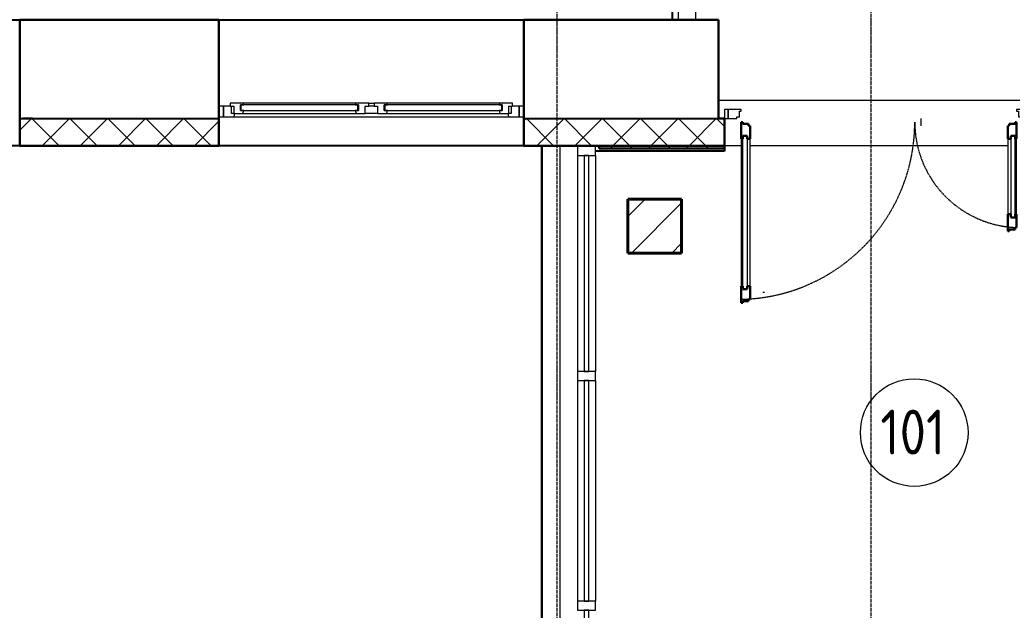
# Model space of a CAD drawing. Header units: millimetres. Extents: x -695119 to 412940, y -249585 to 622758.
# Drawn here: x -114761 to -109228, y 514869 to 518160 of the extents above; entities that cross this region are included whole.
import ezdxf

# ---------------------------------------------------------------- set-up
doc = ezdxf.new("R2010")
doc.units = ezdxf.units.MM
for name, pattern in [('ADSK_Линия сетки', [25, 20, -2.5, 0, -2.5]), ('ADSK_Невидимые', [5, 3, -2]), ('ADSK_Штриховая_ш2 п1_5', [4.5, 3, -1.5]), ('ADSK_Штриховая_ш3 п1_5', [4.5, 3, -1.5])]:
    doc.linetypes.add(name, pattern=pattern)
for name, color, linetype, lineweight in [('Двери', 8, 'Continuous', 9), ('Импосты витража', 8, 'Continuous', 9), ('Каркас_Импост', 8, 'Continuous', 9), ('Лестницы', 8, 'Continuous', 9), ('Линии', 7, 'Continuous', 9), ('Марки помещений', 8, 'Continuous', 20), ('Монтажный зазор', 8, 'Continuous', 9), ('Несущие колонны', 252, 'Continuous', 18), ('Окна', 252, 'Continuous', 9), ('Оси', 252, 'Continuous', 9), ('Остекление', 8, 'Continuous', 9), ('Открывание', 8, 'ADSK_Штриховая_ш2 п1_5', 9), ('Панели витража', 8, 'Continuous', 9), ('Панель', 252, 'Continuous', 30), ('Перекрытия', 7, 'Continuous', 18), ('Стены разрез', 7, 'Continuous', 30), ('Стены штриховка', 7, 'Continuous', 9)]:
    doc.layers.add(name, color=color, linetype=linetype, lineweight=lineweight)
doc.layers.add('Стены', color=194, linetype='Continuous')
doc.styles.add('GOST Common_2', font='', dxfattribs={"width": 0.9, "height": 250})
doc.styles.get('GOST Common_2').set_extended_font_data('GOST type B')
pattern_1 = [(0, (-109179.56, 538399.79), (406.4, 101.6), [33.528, -271.272, 33.528, -271.272, -1625.6]), (0, (-109179.56, 538399.79), (406.4, 101.6), [-609.6, 33.528, -576.072, 33.528, -271.272, -711.2]), (0, (-109179.56, 538399.79), (406.4, 101.6), [-1524, 33.528, -169.672, 33.528, -474.472]), (120, (-109027.16, 538450.59), (-291.18818, 301.15272), [33.528, -271.272, 33.528, -271.272, -1625.6]), (120, (-109027.16, 538450.59), (-291.18818, 301.15272), [-609.6, 33.528, -576.072, 33.528, -271.272, -711.2]), (120, (-109027.16, 538450.59), (-291.18818, 301.15272), [-1524, 33.528, -169.672, 33.528, -474.472]), (240, (-108976.36, 538653.79), (-115.21182, -402.75272), [33.528, -271.272, 33.528, -271.272, -1625.6]), (240, (-108976.36, 538653.79), (-115.21182, -402.75272), [-609.6, 33.528, -576.072, 33.528, -271.272, -711.2]), (240, (-108976.36, 538653.79), (-115.21182, -402.75272), [-1524, 33.528, -169.672, 33.528, -474.472])]
pattern_2 = [(45, (-109179.56, 538399.79), (-106.066, 106.066), []), (135, (-109179.56, 538399.79), (-106.066, -106.066), [])]

# ---------------------------------------------------------------- blocks, each defined once
blk = doc.blocks.new('BIMLIB_Окно_Двустворчатое_VEKA_СФрамугойСнизу_ГОСТ30674_без линий - Ж_ОК-2_2320х1700-3857394-План 1 этажа смеж')
at = {"layer": 'Каркас_Импост', "lineweight": 18}
for p, q in [((-765.6, 265), (-825, 265)), ((-825, 265), (-825, 207)), ((-779, 207), (-779, 248)), ((-779, 248), (-767, 248)), ((-767, 248), (-767, 207)), ((-716.6, 248), (-767, 248)), ((-761, 248), (-765.6, 265)), ((-730, 199), (-730, 231)), ((-730, 231), (-712, 231)), ((-712, 231), (-716.6, 248)), ((-85.4, 248), (-90, 231)), ((-90, 231), (-72, 231)), ((-35, 248), (-85.4, 248)), ((-72, 231), (-72, 199)), ((-35, 207), (-35, 248)), ((35, 248), (35, 207)), ((85.4, 248), (35, 248)), ((72, 199), (72, 231)), ((72, 231), (90, 231)), ((90, 231), (85.4, 248)), ((716.6, 248), (712, 231)), ((712, 231), (730, 231)), ((767, 248), (716.6, 248)), ((730, 231), (730, 199)), ((765.6, 265), (761, 248)), ((825, 265), (765.6, 265)), ((767, 207), (767, 248)), ((767, 248), (779, 248)), ((779, 248), (779, 207)), ((825, 207), (825, 265)), ((-825, 207), (-787, 207)), ((-767, 207), (-787, 207)), ((-787, 207), (-787, 190)), ((-787, 190), (-731, 190)), ((-731, 190), (-730, 191)), ((-712, 199), (-730, 199)), ((-730, 191), (-729, 190)), ((-729, 190), (-714.4, 190)), ((-714.4, 190), (-712, 199)), ((-72, 199), (-90, 199)), ((-90, 199), (-87.6, 190)), ((-87.6, 190), (-73, 190)), ((-73, 190), (-72, 191)), ((-72, 191), (-71, 190)), ((-71, 190), (-15, 190)), ((-15, 207), (-35, 207)), ((-15, 190), (-15, 207)), ((35, 207), (15, 207)), ((15, 207), (15, 190)), ((15, 190), (71, 190)), ((71, 190), (72, 191)), ((90, 199), (72, 199)), ((72, 191), (73, 190)), ((73, 190), (87.6, 190)), ((87.6, 190), (90, 199)), ((730, 199), (712, 199)), ((712, 199), (714.4, 190)), ((714.4, 190), (729, 190)), ((729, 190), (730, 191)), ((730, 191), (731, 190)), ((731, 190), (787, 190)), ((787, 207), (767, 207)), ((787, 190), (787, 207)), ((787, 207), (825, 207))]:
    blk.add_line(p, q, dxfattribs=at)
at = {"layer": 'Каркас_Импост'}
for p, q in [((765.6, 265), (-765.6, 265)), ((-85.4, 248), (-716.6, 248)), ((-35, 248), (35, 248)), ((716.6, 248), (85.4, 248)), ((-731, 190), (-729, 190)), ((-714.4, 190), (-87.6, 190)), ((-73, 190), (-71, 190)), ((-15, 207), (15, 207)), ((15, 190), (-15, 190)), ((71, 190), (73, 190)), ((87.6, 190), (714.4, 190)), ((729, 190), (731, 190))]:
    blk.add_line(p, q, dxfattribs=at)
at = {"layer": 'Окна'}
for p, q in [((-825, 265), (-850, 265)), ((-825, 207), (-825, 265)), ((850, 265), (825, 265)), ((825, 265), (825, 207)), ((-850, 207), (-825, 207)), ((825, 207), (850, 207))]:
    blk.add_line(p, q, dxfattribs=at)
at = {"layer": 'Остекление'}
for p, q in [((-727, 231), (-730, 231)), ((-730, 231), (-730, 199)), ((-75, 231), (-727, 231)), ((-727, 231), (-727, 199)), ((-727, 199), (-727, 231)), ((-75, 199), (-75, 231)), ((-75, 231), (-75, 199)), ((-72, 231), (-75, 231)), ((-72, 199), (-72, 231)), ((75, 231), (72, 231)), ((72, 231), (72, 199)), ((727, 231), (75, 231)), ((75, 231), (75, 199)), ((75, 199), (75, 231)), ((727, 199), (727, 231)), ((727, 231), (727, 199)), ((730, 231), (727, 231)), ((730, 199), (730, 231)), ((-730, 199), (-727, 199)), ((-727, 199), (-75, 199)), ((-75, 199), (-72, 199)), ((72, 199), (75, 199)), ((75, 199), (727, 199)), ((727, 199), (730, 199))]:
    blk.add_line(p, q, dxfattribs=at)
blk = doc.blocks.new('Системная панель - ADSK_Cтеклопакет_25 мм-2788761-План 1 этажа смеж')
at = {"layer": 'Панели витража', "lineweight": 18}
for p, q in [((602.5, 12.5), (-602.5, 12.5)), ((-602.5, 12.5), (-602.5, -12.5)), ((602.5, -12.5), (602.5, 12.5)), ((-602.5, -12.5), (602.5, -12.5))]:
    blk.add_line(p, q, dxfattribs=at)
blk = doc.blocks.new('Прямоугольный импост - 50х100 мм-1480105-План 1 этажа смеж')
at = {"layer": 'Импосты витража', "lineweight": 18}
for p, q in [((-50, 50), (0, 50)), ((-50, -50), (-50, 50)), ((0, 50), (0, -50)), ((0, -50), (-50, -50))]:
    blk.add_line(p, q, dxfattribs=at)
blk = doc.blocks.new('Системная панель - ADSK_Cтеклопакет_25 мм-2788785-План 1 этажа смеж')
at = {"layer": 'Панели витража', "lineweight": 18}
for p, q in [((615, 12.5), (-615, 12.5)), ((-615, 12.5), (-615, -12.5)), ((615, -12.5), (615, 12.5)), ((-615, -12.5), (615, -12.5))]:
    blk.add_line(p, q, dxfattribs=at)
blk = doc.blocks.new('Прямоугольный импост - 50х100 мм-2788782-План 1 этажа смеж')
at = {"layer": 'Импосты витража'}
for p, q in [((-2471, -22250.7), (-2471, -23480.7)), ((-2371, -22250.7), (-2371, -23480.7))]:
    blk.add_line(p, q, dxfattribs=at)
blk = doc.blocks.new('Прямоугольный импост - 50х100 мм-V17-План 1 этажа смеж')
at = {"layer": 'Импосты витража', "lineweight": 18}
for p, q in [((-25, 50), (25, 50)), ((-25, -50), (-25, 50)), ((25, 50), (25, -50)), ((25, -50), (-25, -50))]:
    blk.add_line(p, q, dxfattribs=at)
blk = doc.blocks.new('Прямоугольный импост - 50х100 мм-2788756-План 1 этажа смеж')
at = {"layer": 'Импосты витража'}
for p, q in [((3589, -20996.7), (3589, -22201.7)), ((3689, -20996.7), (3689, -22201.7))]:
    blk.add_line(p, q, dxfattribs=at)
blk = doc.blocks.new('Дверь_Alumark_двупольная с глухим окном_S50 - Ш_Ф_1_5_1720х3300_Л-3840343-План 1 этажа смеж')
at = {"layer": 'Каркас_Импост'}
for p, q in [((-668, 275), (-715, 275)), ((-715, 275), (-715, 225)), ((-715, 225), (-643, 225)), ((-668, 266), (-668, 275)), ((-653, 266), (-668, 266)), ((-653, 234), (-653, 266)), ((-643, 234), (-653, 234)), ((-643, 225), (-643, 234)), ((903, 234), (893, 234)), ((893, 234), (893, 225)), ((893, 225), (965, 225)), ((918, 266), (903, 266)), ((903, 266), (903, 234)), ((918, 275), (918, 266)), ((965, 275), (918, 275)), ((965, 225), (965, 275))]:
    blk.add_line(p, q, dxfattribs=at)
at = {"layer": 'Монтажный зазор'}
for p, q in [((-735, 275), (-735, 225)), ((-715, 275), (-735, 275)), ((-735, 225), (-715, 225)), ((-715, 225), (-715, 275)), ((985, 275), (965, 275)), ((965, 275), (965, 225)), ((965, 225), (985, 225)), ((985, 225), (985, 275))]:
    blk.add_line(p, q, dxfattribs=at)
at = {"layer": 'Остекление'}
for p, q in [((860, 371), (860, 1227)), ((860, 1227), (884, 1227)), ((884, 1227), (884, 371)), ((-634, 827), (-634, 371)), ((-610, 827), (-634, 827)), ((-610, 371), (-610, 827)), ((-634, 371), (-610, 371)), ((884, 371), (860, 371))]:
    blk.add_line(p, q, dxfattribs=at)
at = {"layer": 'Открывание'}
for centre, radius, start, end in [((913, 295), 988, 91.1599, 180), ((-663, 295), 588, 360, 88.0508)]:
    blk.add_arc(centre, radius, start, end, dxfattribs=at)
at = {"layer": 'Панель'}
for p, q in [((852, 1283), (843, 1283)), ((843, 1283), (843, 1209)), ((884, 1293), (852, 1293)), ((852, 1293), (852, 1283)), ((893, 1303), (884, 1303)), ((884, 1303), (884, 1293)), ((893, 1209), (893, 1303)), ((860, 1209), (860, 1227)), ((860, 1227), (884, 1227)), ((884, 1227), (884, 1209)), ((843, 1209), (860, 1209)), ((884, 1209), (893, 1209)), ((-602, 893), (-634, 893)), ((-634, 893), (-634, 883)), ((-593, 903), (-602, 903)), ((-602, 903), (-602, 893)), ((-593, 809), (-593, 903)), ((-634, 883), (-643, 883)), ((-643, 883), (-643, 809)), ((-634, 809), (-643, 809)), ((-634, 827), (-634, 809)), ((-610, 827), (-634, 827)), ((-610, 809), (-610, 827)), ((-593, 809), (-610, 809)), ((-643, 389), (-643, 295)), ((-634, 389), (-643, 389)), ((-634, 371), (-634, 389)), ((-610, 389), (-610, 371)), ((-593, 389), (-610, 389)), ((-593, 315), (-593, 389)), ((843, 389), (843, 315)), ((843, 389), (860, 389)), ((860, 389), (860, 371)), ((884, 389), (893, 389)), ((884, 371), (884, 389)), ((893, 295), (893, 389)), ((-610, 371), (-634, 371)), ((860, 371), (884, 371)), ((-643, 295), (-634, 295)), ((-634, 295), (-634, 305)), ((-634, 305), (-602, 305)), ((-602, 305), (-602, 315)), ((-602, 315), (-593, 315)), ((843, 315), (852, 315)), ((852, 315), (852, 305)), ((852, 305), (884, 305)), ((884, 305), (884, 295)), ((884, 295), (893, 295))]:
    blk.add_line(p, q, dxfattribs=at)
at = {"layer": 'Панель', "lineweight": 9}
for p, q in [((843, 1209), (843, 389)), ((893, 389), (893, 1209)), ((-643, 809), (-643, 389)), ((-593, 389), (-593, 809))]:
    blk.add_line(p, q, dxfattribs=at)
blk = doc.blocks.new('ADSK_КолоннаЖБ_Прямоугольная1 - 300x300 мм-2073503-План 1 этажа смеж')
at = {"layer": 'Несущие колонны', "lineweight": 9}
h = blk.add_hatch(dxfattribs=at)
h.set_pattern_fill('FP_10', color=256, style=0, pattern_type=2)
h.set_pattern_definition([(225, (-2040.98, -21389.73), (224.5064, -224.5064), []), (225, (-2265.48, -21389.73), (224.5064, -224.5064), [396.875, -79.375, 3.353, -76.022])])
h.paths.add_polyline_path([(-150, 150), (-150, -150), (150, -150), (150, 150)])
at = {"layer": 'Несущие колонны', "lineweight": 40}
for p, q in [((150, 150), (-150, 150)), ((-150, 150), (-150, -150)), ((-150, 150), (150, 150)), ((-150, -150), (-150, 150)), ((150, -150), (150, 150)), ((150, 150), (150, -150)), ((-150, -150), (150, -150)), ((150, -150), (-150, -150))]:
    blk.add_line(p, q, dxfattribs=at)
blk = doc.blocks.new('Прямоугольный импост - 50х100 мм-3738188-План 1 этажа смеж')
at = {"layer": 'Импосты витража', "lineweight": 18}
for p, q in [((-50, 50), (0, 50)), ((-50, -50), (-50, 50)), ((0, 50), (0, -50)), ((0, -50), (-50, -50))]:
    blk.add_line(p, q, dxfattribs=at)
blk = doc.blocks.new('ADSK_Марка_Помещение_ОдноЗначение_Номер - Номер-462100-План 1 этажа смеж')
at = {"layer": 'Марки помещений'}
blk.add_circle((0, 0), 3, dxfattribs=at)

msp = doc.modelspace()

# ---------------------------------------------------------------- hatches: boundary and pattern name
at = {"layer": 'Стены разрез', "lineweight": 9}
h = msp.add_hatch(dxfattribs=at)
h.set_pattern_fill('FP_5', color=256, style=0, pattern_type=2)
h.set_pattern_definition(pattern_2)
h.paths.add_polyline_path([(-120388.535, 517460.058), (-119292.535, 517460.058), (-119292.535, 517534.058), (-119290.535, 517534.058), (-119290.535, 517610.058), (-120390.535, 517610.058), (-120390.535, 517534.058), (-120388.535, 517534.058)])
h.paths.add_polyline_path([(-117588.535, 517460.058), (-116462.535, 517460.058), (-116462.535, 517534.058), (-116460.535, 517534.058), (-116460.535, 517610.058), (-117590.535, 517610.058), (-117590.535, 517534.058), (-117588.535, 517534.058)])
h.paths.add_polyline_path([(-114690.535, 517460.058), (-114690.535, 517610.058), (-114760.535, 517610.058), (-114760.535, 517534.058), (-114758.535, 517534.058), (-114758.535, 517460.058)])
h.paths.add_polyline_path([(-130911.608, 517460.058), (-130512.535, 517460.058), (-130512.535, 517534.058), (-130510.535, 517534.058), (-130510.535, 517610.058), (-131600.535, 517610.058), (-131600.535, 517534.058), (-131598.535, 517534.058), (-131598.535, 517460.058)])
h.paths.add_polyline_path([(-137238.535, 517460.058), (-136112.535, 517460.058), (-136112.535, 517534.058), (-136110.535, 517534.058), (-136110.535, 517610.058), (-137240.535, 517610.058), (-137240.535, 517534.058), (-137238.535, 517534.058)])
h.paths.add_polyline_path([(-133302.535, 517460.058), (-133302.535, 517534.058), (-133300.535, 517534.058), (-133300.535, 517610.058), (-134410.535, 517610.058), (-134410.535, 517534.058), (-134408.535, 517534.058), (-134408.535, 517460.058), (-133781.799, 517460.058)])
h.paths.add_polyline_path([(-138942.535, 517460.058), (-138942.535, 517534.058), (-138940.535, 517534.058), (-138940.535, 517610.058), (-140090.535, 517610.058), (-140090.535, 517534.058), (-140088.535, 517534.058), (-140088.535, 517460.058), (-139163.409, 517460.058)])
h.paths.add_polyline_path([(-128808.535, 517460.058), (-127682.535, 517460.058), (-127682.535, 517534.058), (-127680.535, 517534.058), (-127680.535, 517610.058), (-128810.535, 517610.058), (-128810.535, 517534.058), (-128808.535, 517534.058)])
h.paths.add_polyline_path([(-125978.535, 517460.058), (-124862.535, 517460.058), (-124862.535, 517534.058), (-124860.535, 517534.058), (-124860.535, 517610.058), (-125980.535, 517610.058), (-125980.535, 517534.058), (-125978.535, 517534.058), (-125978.535, 517515.78)])
h.paths.add_polyline_path([(-123158.535, 517460.058), (-122092.535, 517460.058), (-122092.535, 517534.058), (-122090.535, 517534.058), (-122090.535, 517610.058), (-123160.535, 517610.058), (-123160.535, 517534.058), (-123158.535, 517534.058)])
h.paths.add_polyline_path([(-141792.535, 517460.058), (-141792.535, 517534.058), (-141790.535, 517534.058), (-141790.535, 517610.058), (-143215.535, 517610.058), (-143215.535, 517460.058), (-142392.375, 517460.058)])
h = msp.add_hatch(dxfattribs=at)
h.set_pattern_fill('FP_4', color=256, style=0, pattern_type=2)
h.set_pattern_definition(pattern_1)
h.paths.add_polyline_path([(-111896.587, 517458.058), (-110830.535, 517458.058), (-110830.535, 517610.058), (-110832.535, 517610.058), (-110832.535, 517460.058), (-111948.535, 517460.058), (-111948.535, 517534.058), (-111950.535, 517534.058), (-111950.535, 517458.058)])
h.paths.add_polyline_path([(-114690.535, 517458.058), (-113650.535, 517458.058), (-113650.535, 517534.058), (-113652.535, 517534.058), (-113652.535, 517460.058), (-114690.535, 517460.058)])
h = msp.add_hatch(dxfattribs=at)
h.set_pattern_fill('FP_5', color=256, style=0, pattern_type=2)
h.set_pattern_definition(pattern_2)
h.paths.add_polyline_path([(-111948.535, 517460.058), (-110832.535, 517460.058), (-110832.535, 517610.058), (-111950.535, 517610.058), (-111950.535, 517534.058), (-111948.535, 517534.058)])
h.paths.add_polyline_path([(-114690.535, 517460.058), (-113652.535, 517460.058), (-113652.535, 517534.058), (-113650.535, 517534.058), (-113650.535, 517610.058), (-114690.535, 517610.058), (-114690.535, 517534.058)])
h = msp.add_hatch(dxfattribs=at)
h.set_pattern_fill('FP_4', color=256, style=0, pattern_type=2)
h.set_pattern_definition(pattern_1)
h.paths.add_polyline_path([(-123018.58, 517458.058), (-122090.535, 517458.058), (-122090.535, 517534.058), (-122092.535, 517534.058), (-122092.535, 517460.058), (-123158.535, 517460.058), (-123158.535, 517534.058), (-123160.535, 517534.058), (-123160.535, 517458.058)])
h.paths.add_polyline_path([(-114690.535, 517458.058), (-114690.535, 517460.058), (-114758.535, 517460.058), (-114758.535, 517534.058), (-114760.535, 517534.058), (-114760.535, 517458.058)])
h.paths.add_polyline_path([(-130552.834, 517458.058), (-130510.535, 517458.058), (-130510.535, 517534.058), (-130512.535, 517534.058), (-130512.535, 517460.058), (-131598.535, 517460.058), (-131598.535, 517534.058), (-131600.535, 517534.058), (-131600.535, 517458.058), (-130911.608, 517458.058)])
h.paths.add_polyline_path([(-128810.535, 517458.058), (-127680.535, 517458.058), (-127680.535, 517534.058), (-127682.535, 517534.058), (-127682.535, 517460.058), (-128808.535, 517460.058), (-128808.535, 517534.058), (-128810.535, 517534.058)])
h.paths.add_polyline_path([(-116460.535, 517458.058), (-116460.535, 517534.058), (-116462.535, 517534.058), (-116462.535, 517460.058), (-117588.535, 517460.058), (-117588.535, 517534.058), (-117590.535, 517534.058), (-117590.535, 517458.058), (-116560.648, 517458.058)])
h.paths.add_polyline_path([(-125980.535, 517458.058), (-124860.535, 517458.058), (-124860.535, 517534.058), (-124862.535, 517534.058), (-124862.535, 517460.058), (-125978.535, 517460.058), (-125978.535, 517534.058), (-125980.535, 517534.058), (-125980.535, 517515.78)])
h.paths.add_polyline_path([(-120390.535, 517458.058), (-119290.535, 517458.058), (-119290.535, 517534.058), (-119292.535, 517534.058), (-119292.535, 517460.058), (-120388.535, 517460.058), (-120388.535, 517534.058), (-120390.535, 517534.058)])
h.paths.add_polyline_path([(-141790.535, 517458.058), (-141790.535, 517534.058), (-141792.535, 517534.058), (-141792.535, 517460.058), (-143215.535, 517460.058), (-143215.535, 517458.058), (-142392.375, 517458.058)])
h.paths.add_polyline_path([(-136293.217, 517458.058), (-136110.535, 517458.058), (-136110.535, 517534.058), (-136112.535, 517534.058), (-136112.535, 517460.058), (-137238.535, 517460.058), (-137238.535, 517534.058), (-137240.535, 517534.058), (-137240.535, 517458.058), (-136651.991, 517458.058)])
h.paths.add_polyline_path([(-139163.409, 517458.058), (-138940.535, 517458.058), (-138940.535, 517534.058), (-138942.535, 517534.058), (-138942.535, 517460.058), (-140088.535, 517460.058), (-140088.535, 517534.058), (-140090.535, 517534.058), (-140090.535, 517458.058), (-139522.183, 517458.058)])
h.paths.add_polyline_path([(-134410.535, 517458.058), (-133300.535, 517458.058), (-133300.535, 517534.058), (-133302.535, 517534.058), (-133302.535, 517460.058), (-134408.535, 517460.058), (-134408.535, 517534.058), (-134410.535, 517534.058)])
h = msp.add_hatch(dxfattribs=at)
h.set_pattern_fill('FP_5', color=256, style=0, pattern_type=2)
h.set_pattern_definition(pattern_2)
h.paths.add_polyline_path([(-109110.535, 517443.058), (-108030.535, 517443.058), (-108030.535, 517458.058), (-109110.535, 517458.058)])
h.paths.add_polyline_path([(-111530.535, 517443.058), (-110830.535, 517443.058), (-110830.535, 517458.058), (-111530.535, 517458.058)])
h.paths.add_polyline_path([(-105610.535, 517443.058), (-105610.535, 517458.058), (-106310.535, 517458.058), (-106310.535, 517443.058), (-105797.429, 517443.058)])

# ---------------------------------------------------------------- linework, layer by layer
at = {"layer": 'Лестницы'}
for p, q in [((-111750.535, 517458.058), (-111750.535, 513889.104)), ((-111650.535, 517454.057), (-111650.535, 517458.058))]:
    msp.add_line(p, q, dxfattribs=at)
at = {"layer": 'Линии'}
msp.add_line((-109735.535, 517570.058), (-109735.535, 517610.058), dxfattribs=at)
at = {"layer": 'Линии', "linetype": 'ADSK_Штриховая_ш3 п1_5', "lineweight": 30}
msp.add_line((-111850.535, 517453.058), (-111850.535, 511308.057), dxfattribs=at)
at = {"layer": 'Линии', "linetype": 'ADSK_Невидимые'}
msp.add_line((-110616.863, 516642.057), (-110609.226, 516642.057), dxfattribs=at)
at = {"layer": 'Оси', "linetype": 'ADSK_Линия сетки'}
for p, q in [((-111765.535, 572133.794), (-111765.535, 505864.372)), ((-110015.535, 572133.794), (-110015.535, 505864.372))]:
    msp.add_line(p, q, dxfattribs=at)
at = {"layer": 'Перекрытия', "color": 49, "true_color": 0x464646}
for p, q in [((-109110.535, 517710.058), (-110865.535, 517710.058)), ((-110738.535, 517458.058), (-110830.535, 517458.058)), ((-109252.535, 517458.058), (-110688.535, 517458.058))]:
    msp.add_line(p, q, dxfattribs=at)
at = {"layer": 'Стены'}
for p, q in [((-111120.535, 518160.058), (-111120.535, 519539.558)), ((-116460.535, 518160.058), (-114760.535, 518160.058)), ((-113650.535, 518160.058), (-111950.535, 518160.058)), ((-114760.535, 517610.058), (-114744.535, 517610.058)), ((-114690.535, 517610.058), (-113650.535, 517610.058)), ((-111950.535, 517610.058), (-110865.535, 517610.058)), ((-114760.535, 517458.058), (-116460.535, 517458.058)), ((-111950.535, 517458.058), (-113650.535, 517458.058)), ((-111550.535, 517458.058), (-111550.535, 517454.057)), ((-110830.535, 517428.058), (-111550.535, 517428.058)), ((-110830.535, 517443.058), (-110830.535, 517428.058))]:
    msp.add_line(p, q, dxfattribs=at)
at = {"layer": 'Стены разрез'}
for p, q in [((-114760.535, 518160.058), (-114760.535, 517458.058)), ((-113650.535, 518160.058), (-114760.535, 518160.058)), ((-113650.535, 517458.058), (-113650.535, 518160.058)), ((-110865.535, 518160.058), (-111950.535, 518160.058)), ((-111950.535, 518160.058), (-111950.535, 517458.058)), ((-110865.535, 517610.058), (-110865.535, 518160.058)), ((-114744.535, 517610.058), (-114690.535, 517610.058)), ((-110830.535, 517610.058), (-110865.535, 517610.058)), ((-110830.535, 517443.058), (-110830.535, 517610.058)), ((-114760.535, 517458.058), (-113650.535, 517458.058)), ((-110830.535, 517458.058), (-111950.535, 517458.058)), ((-111530.535, 517458.058), (-111530.535, 517443.058)), ((-111530.535, 517443.058), (-110830.535, 517443.058))]:
    msp.add_line(p, q, dxfattribs=at)
at = {"layer": 'Стены штриховка'}
for p, q in [((-110832.535, 517460.058), (-110832.535, 517610.058)), ((-114758.535, 517534.058), (-114760.535, 517534.058)), ((-114758.535, 517534.058), (-114758.535, 517460.058)), ((-113650.535, 517534.058), (-113652.535, 517534.058)), ((-113652.535, 517460.058), (-113652.535, 517534.058)), ((-111948.535, 517534.058), (-111950.535, 517534.058)), ((-111948.535, 517534.058), (-111948.535, 517460.058)), ((-114758.535, 517460.058), (-113652.535, 517460.058)), ((-114690.535, 517458.058), (-114690.535, 517460.058)), ((-111948.535, 517460.058), (-110832.535, 517460.058))]:
    msp.add_line(p, q, dxfattribs=at)

# ---------------------------------------------------------------- block references
at = {"layer": 'Двери', "rotation": 180}
msp.add_blockref('Дверь_Alumark_двупольная с глухим окном_S50 - Ш_Ф_1_5_1720х3300_Л-3840343-План 1 этажа смеж', (-109845.535, 517885.058), dxfattribs=at)
at = {"layer": 'Импосты витража', "extrusion": (0, 0, -1)}
for name, p, rotation in [('Прямоугольный импост - 50х100 мм-3738188-План 1 этажа смеж', (111040.535, 518160.058), 270.0000000000001), ('Прямоугольный импост - 50х100 мм-1480105-План 1 этажа смеж', (111600.535, 517454.057), 90.0000000000001), ('Прямоугольный импост - 50х100 мм-V17-План 1 этажа смеж', (111600.535, 516174.057), 90.0000000000001), ('Прямоугольный импост - 50х100 мм-V17-План 1 этажа смеж', (111600.535, 514894.057), 90.0000000000001)]:
    msp.add_blockref(name, p, dxfattribs=dict(at, rotation=rotation))
at = {"layer": 'Импосты витража'}
for name, p in [('Прямоугольный импост - 50х100 мм-2788756-План 1 этажа смеж', (-115239.558, 538400.789)), ('Прямоугольный импост - 50х100 мм-2788782-План 1 этажа смеж', (-109179.558, 538399.789))]:
    msp.add_blockref(name, p, dxfattribs=at)
at = {"layer": 'Марки помещений', "xscale": 99.99999999999993, "yscale": 99.99999999999993, "zscale": 99.99999999999993}
msp.add_blockref('ADSK_Марка_Помещение_ОдноЗначение_Номер - Номер-462100-План 1 этажа смеж', (-109773.673, 515858.975), dxfattribs=at)
at = {"layer": 'Несущие колонны', "rotation": 180}
msp.add_blockref('ADSK_КолоннаЖБ_Прямоугольная1 - 300x300 мм-2073503-План 1 этажа смеж', (-111220.535, 517010.058), dxfattribs=at)
at = {"layer": 'Окна', "rotation": 180}
msp.add_blockref('BIMLIB_Окно_Двустворчатое_VEKA_СФрамугойСнизу_ГОСТ30674_без линий - Ж_ОК-2_2320х1700-3857394-План 1 этажа смеж', (-112800.535, 517885.058), dxfattribs=at)
at = {"layer": 'Панели витража', "rotation": 89.99999999999991}
for name, p in [('Системная панель - ADSK_Cтеклопакет_25 мм-2788761-План 1 этажа смеж', (-111600.535, 516801.557)), ('Системная панель - ADSK_Cтеклопакет_25 мм-2788785-План 1 этажа смеж', (-111600.535, 515534.057)), ('Системная панель - ADSK_Cтеклопакет_25 мм-2788761-План 1 этажа смеж', (-111600.535, 514266.557))]:
    msp.add_blockref(name, p, dxfattribs=at)

# ---------------------------------------------------------------- texts
at = {"layer": 'Марки помещений', "lineweight": 9, "insert": (-109962.23, 515986.7), "char_height": 250, "width": 468.98719, "attachment_point": 1, "style": 'GOST Common_2'}
msp.add_mtext('101', dxfattribs=at)

doc.saveas('drawing.dxf')
